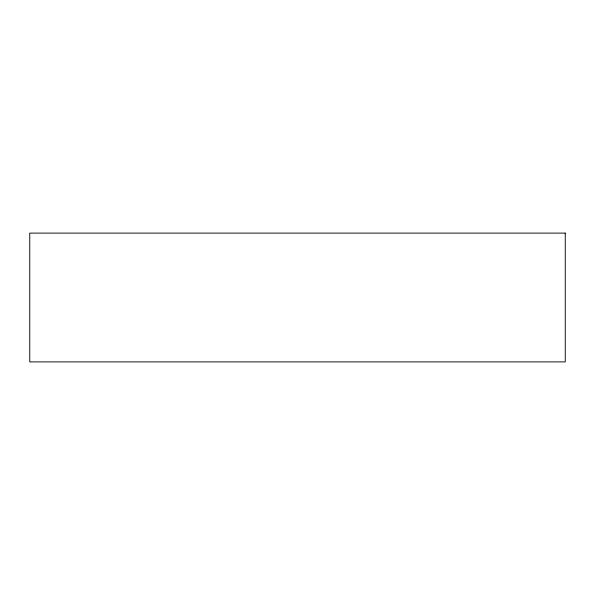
<?xml version="1.0" encoding="UTF-8"?>
<svg xmlns="http://www.w3.org/2000/svg" width="595" height="595" viewBox="0 0 595 595"><rect width="100%" height="100%" fill="white"/><g stroke="black" fill="none" stroke-linecap="round" stroke-linejoin="round"><path stroke-width="0.89" d="M565.25 233.106L29.75 233.106L29.75 361.894L565.25 361.894L565.25 233.106"/></g></svg>
